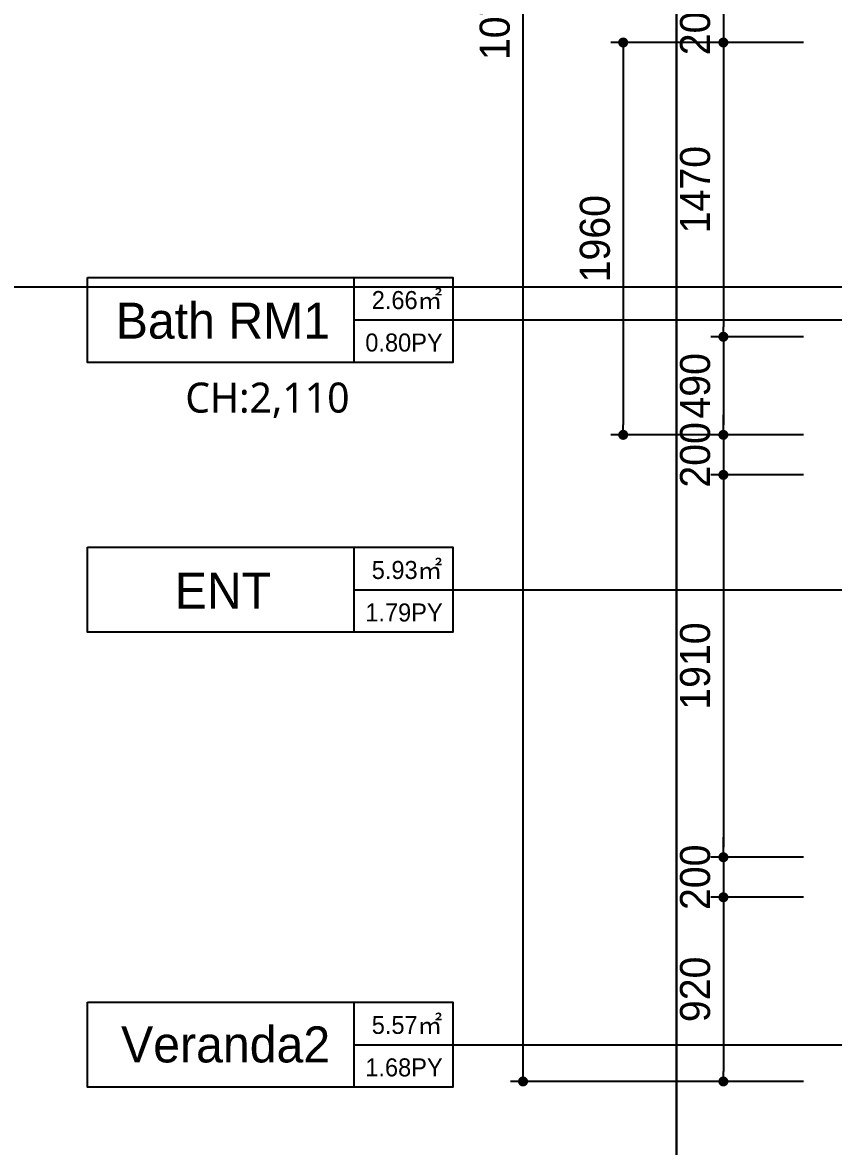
# Model space of a CAD drawing. Header units: millimetres. Extents: x 0 to 400063, y 963 to 238763.
# Drawn here: x 44644 to 48692, y 150248 to 155863 of the extents above; entities that cross this region are included whole.
import ezdxf
from ezdxf.enums import TextEntityAlignment as Align

# ---------------------------------------------------------------- set-up
doc = ezdxf.new("R2010")
doc.units = ezdxf.units.MM
doc.header["$LTSCALE"] = 40
doc.header["$PDMODE"] = 34
doc.layers.get('Defpoints').update_dxf_attribs({"color": 249})
for name, color, linetype in [('07 dim wal', 5, 'Continuous'), ('DIM', 8, 'Continuous'), ('GPG-TEXT', 3, 'Continuous'), ('SOL253', 253, 'Continuous'), ('TEXT', 4, 'Continuous'), ('★FORM', 7, 'Continuous')]:
    doc.layers.add(name, color=color, linetype=linetype)
doc.styles.add('GHS', font='stylu.ttf')
doc.styles.add('HY울릉도L', font='HYWULM.TTF')
doc.styles.add('마감재', font='stylu.ttf')
doc.styles.add('스타일1', font='malgunsl.ttf')
doc.styles.add('울릉도 L', font='HYWULM.TTF')
doc.dimstyles.new('Copy of DIM-60', dxfattribs={"dimscale": 50, "dimtxt": 2, "dimasz": 0.7, "dimexe": 1, "dimexo": 1, "dimgap": 0.7, "dimtad": 1, "dimdec": 0, "dimzin": 1, "dimdsep": 46, "dimlunit": 6, "dimtxsty": '마감재', "dimblk": 'ARCHTICK', "dimcen": -0.09, "dimclrd": 256, "dimclre": 256, "dimclrt": 3, "dimadec": 0, "dimazin": 0, "dimtfac": 1, "dimtdec": 0, "dimtix": 1, "dimtmove": 2, "dimatfit": 0, "dimldrblk": 'ARCHTICK', "dimfxl": 0, "dimtolj": 1, "dimtzin": 0, "dimarcsym": 0})
doc.dimstyles.new('황금손50', dxfattribs={"dimscale": 50, "dimtxt": 3, "dimasz": 1, "dimexe": 1.25, "dimexo": 2, "dimgap": 1.25, "dimtad": 1, "dimdec": 0, "dimzin": 9, "dimtxsty": '울릉도 L', "dimblk": 'DOT', "dimcen": 2.5, "dimclrd": 1, "dimclre": 1, "dimadec": 0, "dimazin": 0, "dimtfac": 1, "dimtdec": 0, "dimtix": 1, "dimtmove": 0, "dimatfit": 2, "dimldrblk": 'DOT', "dimfxl": 0, "dimarcsym": 0})

# ---------------------------------------------------------------- blocks, each defined once
blk = doc.blocks.new('_Dot')
at = {"color": 0, "lineweight": -2}
blk.add_line((-0.5, 0), (-1, 0), dxfattribs=at)
at = {"color": 0, "const_width": 0.5}
blk.add_lwpolyline([(-0.25, 0, 1), (0.25, 0, 1)], format="xyb", close=True, dxfattribs=at)
blk = doc.blocks.new('*D333')
at = {"layer": 'Defpoints', "color": 0}
for p in [(48642.5, 155962.5), (48142.5, 155762.5), (48642.5, 155762.5)]:
    blk.add_point(p, dxfattribs=at)
at = {"layer": 'DIM', "color": 1, "lineweight": -2}
for p, q in [((48142.5, 156012.5), (48142.5, 156062.5)), ((48542.5, 155962.5), (48080, 155962.5)), ((48142.5, 155962.5), (48142.5, 155762.5)), ((48542.5, 155762.5), (48080, 155762.5)), ((48142.5, 155712.5), (48142.5, 155662.5))]:
    blk.add_line(p, q, dxfattribs=at)
at = {"layer": 'DIM', "color": 1, "lineweight": -2, "xscale": 50, "yscale": 50, "zscale": 50}
for p, rotation in [((48142.5, 155962.5), 270), ((48142.5, 155762.5), 90)]:
    blk.add_blockref('_Dot', p, dxfattribs=dict(at, rotation=rotation))
at = {"layer": 'DIM', "color": 0, "insert": (48002, 155862.5), "char_height": 150, "attachment_point": 5, "rotation": 90, "style": '울릉도 L'}
blk.add_mtext('200', dxfattribs=at)
blk = doc.blocks.new('*D334')
at = {"layer": 'Defpoints', "color": 0}
for p in [(48642.5, 155762.5), (48142.5, 154292.5), (48642.5, 154292.5)]:
    blk.add_point(p, dxfattribs=at)
at = {"layer": 'DIM', "color": 1, "lineweight": -2}
for p, q in [((48542.5, 155762.5), (48080, 155762.5)), ((48142.5, 155712.5), (48142.5, 154342.5)), ((48542.5, 154292.5), (48080, 154292.5))]:
    blk.add_line(p, q, dxfattribs=at)
at = {"layer": 'DIM', "color": 1, "lineweight": -2, "xscale": 50, "yscale": 50, "zscale": 50}
for p, rotation in [((48142.5, 155762.5), 90), ((48142.5, 154292.5), 270)]:
    blk.add_blockref('_Dot', p, dxfattribs=dict(at, rotation=rotation))
at = {"layer": 'DIM', "color": 0, "insert": (48002, 155027.5), "char_height": 150, "attachment_point": 5, "rotation": 90, "style": '울릉도 L'}
blk.add_mtext('1470', dxfattribs=at)
blk = doc.blocks.new('*D335')
at = {"layer": 'Defpoints', "color": 0}
for p in [(48642.5, 154292.5), (48142.5, 153802.5), (48642.5, 153802.5)]:
    blk.add_point(p, dxfattribs=at)
at = {"layer": 'DIM', "color": 1, "lineweight": -2}
for p, q in [((48542.5, 154292.5), (48080, 154292.5)), ((48142.5, 154242.5), (48142.5, 153852.5)), ((48542.5, 153802.5), (48080, 153802.5))]:
    blk.add_line(p, q, dxfattribs=at)
at = {"layer": 'DIM', "color": 1, "lineweight": -2, "xscale": 50, "yscale": 50, "zscale": 50}
for p, rotation in [((48142.5, 154292.5), 90), ((48142.5, 153802.5), 270)]:
    blk.add_blockref('_Dot', p, dxfattribs=dict(at, rotation=rotation))
at = {"layer": 'DIM', "color": 0, "insert": (48001.9, 154047.5), "char_height": 150, "attachment_point": 5, "rotation": 90, "style": '울릉도 L'}
blk.add_mtext('490', dxfattribs=at)
blk = doc.blocks.new('*D336')
at = {"layer": 'Defpoints', "color": 0}
for p in [(48642.5, 153802.5), (48142.5, 153602.5), (48642.5, 153602.5)]:
    blk.add_point(p, dxfattribs=at)
at = {"layer": 'DIM', "color": 1, "lineweight": -2}
for p, q in [((48142.5, 153852.5), (48142.5, 153902.5)), ((48542.5, 153802.5), (48080, 153802.5)), ((48142.5, 153802.5), (48142.5, 153602.5)), ((48542.5, 153602.5), (48080, 153602.5)), ((48142.5, 153552.5), (48142.5, 153502.5))]:
    blk.add_line(p, q, dxfattribs=at)
at = {"layer": 'DIM', "color": 1, "lineweight": -2, "xscale": 50, "yscale": 50, "zscale": 50}
for p, rotation in [((48142.5, 153802.5), 270), ((48142.5, 153602.5), 90)]:
    blk.add_blockref('_Dot', p, dxfattribs=dict(at, rotation=rotation))
at = {"layer": 'DIM', "color": 0, "insert": (48002, 153702.5), "char_height": 150, "attachment_point": 5, "rotation": 90, "style": '울릉도 L'}
blk.add_mtext('200', dxfattribs=at)
blk = doc.blocks.new('*D337')
at = {"layer": 'Defpoints', "color": 0}
for p in [(48642.5, 153602.5), (48142.5, 151692.5), (48642.5, 151692.5)]:
    blk.add_point(p, dxfattribs=at)
at = {"layer": 'DIM', "color": 1, "lineweight": -2}
for p, q in [((48542.5, 153602.5), (48080, 153602.5)), ((48142.5, 153552.5), (48142.5, 151742.5)), ((48542.5, 151692.5), (48080, 151692.5))]:
    blk.add_line(p, q, dxfattribs=at)
at = {"layer": 'DIM', "color": 1, "lineweight": -2, "xscale": 50, "yscale": 50, "zscale": 50}
for p, rotation in [((48142.5, 153602.5), 90), ((48142.5, 151692.5), 270)]:
    blk.add_blockref('_Dot', p, dxfattribs=dict(at, rotation=rotation))
at = {"layer": 'DIM', "color": 0, "insert": (48001.9, 152647.5), "char_height": 150, "attachment_point": 5, "rotation": 90, "style": '울릉도 L'}
blk.add_mtext('1910', dxfattribs=at)
blk = doc.blocks.new('*D338')
at = {"layer": 'Defpoints', "color": 0}
for p in [(48642.5, 151692.5), (48142.5, 151492.5), (48642.5, 151492.5)]:
    blk.add_point(p, dxfattribs=at)
at = {"layer": 'DIM', "color": 1, "lineweight": -2}
for p, q in [((48142.5, 151742.5), (48142.5, 151792.5)), ((48542.5, 151692.5), (48080, 151692.5)), ((48142.5, 151692.5), (48142.5, 151492.5)), ((48542.5, 151492.5), (48080, 151492.5)), ((48142.5, 151442.5), (48142.5, 151392.5))]:
    blk.add_line(p, q, dxfattribs=at)
at = {"layer": 'DIM', "color": 1, "lineweight": -2, "xscale": 50, "yscale": 50, "zscale": 50}
for p, rotation in [((48142.5, 151692.5), 270), ((48142.5, 151492.5), 90)]:
    blk.add_blockref('_Dot', p, dxfattribs=dict(at, rotation=rotation))
at = {"layer": 'DIM', "color": 0, "insert": (48002, 151592.5), "char_height": 150, "attachment_point": 5, "rotation": 90, "style": '울릉도 L'}
blk.add_mtext('200', dxfattribs=at)
blk = doc.blocks.new('*D339')
at = {"layer": 'Defpoints', "color": 0}
for p in [(48642.5, 151492.5), (48142.5, 150572.5), (48642.5, 150572.5)]:
    blk.add_point(p, dxfattribs=at)
at = {"layer": 'DIM', "color": 1, "lineweight": -2}
for p, q in [((48542.5, 151492.5), (48080, 151492.5)), ((48142.5, 151442.5), (48142.5, 150622.5)), ((48542.5, 150572.5), (48080, 150572.5))]:
    blk.add_line(p, q, dxfattribs=at)
at = {"layer": 'DIM', "color": 1, "lineweight": -2, "xscale": 50, "yscale": 50, "zscale": 50}
for p, rotation in [((48142.5, 151492.5), 90), ((48142.5, 150572.5), 270)]:
    blk.add_blockref('_Dot', p, dxfattribs=dict(at, rotation=rotation))
at = {"layer": 'DIM', "color": 0, "insert": (48001.9, 151032.5), "char_height": 150, "attachment_point": 5, "rotation": 90, "style": '울릉도 L'}
blk.add_mtext('920', dxfattribs=at)
blk = doc.blocks.new('*D341')
at = {"layer": 'Defpoints', "color": 0}
for p in [(48642.5, 155762.5), (47642.5, 153802.5), (48642.5, 153802.5)]:
    blk.add_point(p, dxfattribs=at)
at = {"layer": 'DIM', "color": 1, "lineweight": -2}
for p, q in [((48542.5, 155762.5), (47580, 155762.5)), ((47642.5, 155712.5), (47642.5, 153852.5)), ((48542.5, 153802.5), (47580, 153802.5))]:
    blk.add_line(p, q, dxfattribs=at)
at = {"layer": 'DIM', "color": 1, "lineweight": -2, "xscale": 50, "yscale": 50, "zscale": 50}
for p, rotation in [((47642.5, 155762.5), 90), ((47642.5, 153802.5), 270)]:
    blk.add_blockref('_Dot', p, dxfattribs=dict(at, rotation=rotation))
at = {"layer": 'DIM', "color": 0, "insert": (47501.8, 154782.5), "char_height": 150, "attachment_point": 5, "rotation": 90, "style": '울릉도 L'}
blk.add_mtext('1960', dxfattribs=at)
blk = doc.blocks.new('*D342')
at = {"layer": 'Defpoints', "color": 0}
for p in [(47142.5, 161322.5), (48642.5, 161322.5), (48642.5, 150572.5)]:
    blk.add_point(p, dxfattribs=at)
at = {"layer": 'DIM', "color": 1, "lineweight": -2}
for p, q in [((48542.5, 161322.5), (47080, 161322.5)), ((47142.5, 150622.5), (47142.5, 161272.5)), ((48542.5, 150572.5), (47080, 150572.5))]:
    blk.add_line(p, q, dxfattribs=at)
at = {"layer": 'DIM', "color": 1, "lineweight": -2, "xscale": 50, "yscale": 50, "zscale": 50}
for p, rotation in [((47142.5, 161322.5), 90), ((47142.5, 150572.5), 270)]:
    blk.add_blockref('_Dot', p, dxfattribs=dict(at, rotation=rotation))
at = {"layer": 'DIM', "color": 0, "insert": (47002, 155947.5), "char_height": 150, "attachment_point": 5, "rotation": 90, "style": '울릉도 L'}
blk.add_mtext('10750', dxfattribs=at)
blk = doc.blocks.new('_ARCHTICK')
at = {"color": 0, "linetype": 'ByBlock', "const_width": 0.075}
blk.add_lwpolyline([(-0.25, -0.25), (0.25, 0.25)], dxfattribs=at)
blk = doc.blocks.new('*D373')
at = {"layer": '07 dim wal', "lineweight": -2}
for p, q in [((50, 154542.5), (52148.9, 154542.5)), ((52098.9, 151692.5), (52098.9, 154542.5)), ((52252.5, 151692.5), (52048.9, 151692.5))]:
    blk.add_line(p, q, dxfattribs=at)
at = {"layer": 'Defpoints', "color": 0}
for p in [(0, 154542.5), (52098.9, 154542.5), (52302.5, 151692.5)]:
    blk.add_point(p, dxfattribs=at)
at = {"layer": '07 dim wal', "lineweight": -2, "xscale": 35, "yscale": 35, "zscale": 35}
for p, rotation in [((52098.9, 154542.5), 90), ((52098.9, 151692.5), 270)]:
    blk.add_blockref('_ARCHTICK', p, dxfattribs=dict(at, rotation=rotation))
at = {"layer": '07 dim wal', "color": 3, "insert": (52004.6, 153117.5), "char_height": 100, "attachment_point": 5, "rotation": 90, "style": '마감재'}
blk.add_mtext('\\A1;2,850', dxfattribs=at)

msp = doc.modelspace()

# ---------------------------------------------------------------- linework, layer by layer
at = {"layer": 'SOL253'}
for p, q in [((46299.4, 154164.7), (46299.4, 154589.2)), ((46299.4, 154376.9), (46792.1, 154376.9)), ((46792.1, 154376.9), (49521, 154376.9)), ((46299.4, 152816.2), (46299.4, 153240.8)), ((46299.4, 153028.5), (46792.1, 153028.5)), ((46792.1, 153028.5), (50276, 153028.5)), ((46299.4, 150543.7), (46299.4, 150968.2)), ((46299.4, 150756), (46792.1, 150756)), ((46792.1, 150756), (50136, 150756))]:
    msp.add_line(p, q, dxfattribs=at)
for points in [[(44968.2, 154589.2), (46792.1, 154589.2), (46792.1, 154164.7), (44968.2, 154164.7)], [(44968.2, 153240.8), (46792.1, 153240.8), (46792.1, 152816.2), (44968.2, 152816.2)], [(44968.2, 150968.2), (46792.1, 150968.2), (46792.1, 150543.7), (44968.2, 150543.7)]]:
    msp.add_lwpolyline(points, close=True, dxfattribs=at)
at = {"layer": '★FORM'}
for points in [[(439.6, 179163.3), (47908.6, 179163.3), (47908.6, 134613.3), (439.6, 134613.3)], [(47908.6, 179163.3), (335029.2, 179163.3), (335029.2, 134613.3), (47908.6, 134613.3)]]:
    msp.add_lwpolyline(points, close=True, dxfattribs=at)

# ---------------------------------------------------------------- texts
at = {"layer": 'GPG-TEXT'}
for s, height, style, p in [('2.66㎡', 90, 'HY울릉도L', (46563.1, 154431)), ('Bath RM1', 180, 'GHS', (45644.4, 154283.1)), ('0.80PY', 90, 'HY울릉도L', (46548.1, 154218.8)), ('5.93㎡', 90, 'HY울릉도L', (46563.1, 153082.6)), ('ENT', 180, 'GHS', (45644.4, 152934.7)), ('1.79PY', 90, 'HY울릉도L', (46548.1, 152870.3)), ('5.57㎡', 90, 'HY울릉도L', (46563.1, 150810.1)), ('Veranda2', 180, 'GHS', (45657.7, 150667.6)), ('1.68PY', 90, 'HY울릉도L', (46548.1, 150597.8))]:
    msp.add_text(s, height=height, dxfattribs=dict(at, style=style)).set_placement(p, align=Align.CENTER)
at = {"layer": 'TEXT', "style": '스타일1'}
msp.add_text('CH:2,110', height=150, dxfattribs=at).set_placement((45456.4, 153913.7))

# ---------------------------------------------------------------- dimensions: what is measured, and where the dimension line sits
at = {"layer": '07 dim wal'}
dim = msp.add_linear_dim(base=(52098.9, 154542.5), p1=(52302.5, 151692.5), p2=(0, 154542.5), angle=90, dimstyle='Copy of DIM-60', dxfattribs=at)
dim.commit()
dim.dimension.update_dxf_attribs({"geometry": '*D373', "text_midpoint": (52004.6, 153117.5)})
at = {"layer": 'DIM'}
for base, p1, p2, picture, middle in [((47142.5, 161322.5), (48642.5, 150572.5), (48642.5, 161322.5), '*D342', (47002, 155947.5)), ((48142.5, 155762.5), (48642.5, 155962.5), (48642.5, 155762.5), '*D333', (48002, 155862.5)), ((47642.5, 153802.5), (48642.5, 155762.5), (48642.5, 153802.5), '*D341', (47501.8, 154782.5)), ((48142.5, 154292.5), (48642.5, 155762.5), (48642.5, 154292.5), '*D334', (48002, 155027.5)), ((48142.5, 153802.5), (48642.5, 154292.5), (48642.5, 153802.5), '*D335', (48001.9, 154047.5)), ((48142.5, 153602.5), (48642.5, 153802.5), (48642.5, 153602.5), '*D336', (48002, 153702.5)), ((48142.5, 151692.5), (48642.5, 153602.5), (48642.5, 151692.5), '*D337', (48001.9, 152647.5)), ((48142.5, 151492.5), (48642.5, 151692.5), (48642.5, 151492.5), '*D338', (48002, 151592.5)), ((48142.5, 150572.5), (48642.5, 151492.5), (48642.5, 150572.5), '*D339', (48001.9, 151032.5))]:
    dim = msp.add_linear_dim(base=base, p1=p1, p2=p2, angle=90, dimstyle='황금손50', dxfattribs=at)
    dim.commit()
    dim.dimension.update_dxf_attribs({"geometry": picture, "text_midpoint": middle})

doc.saveas('drawing.dxf')
